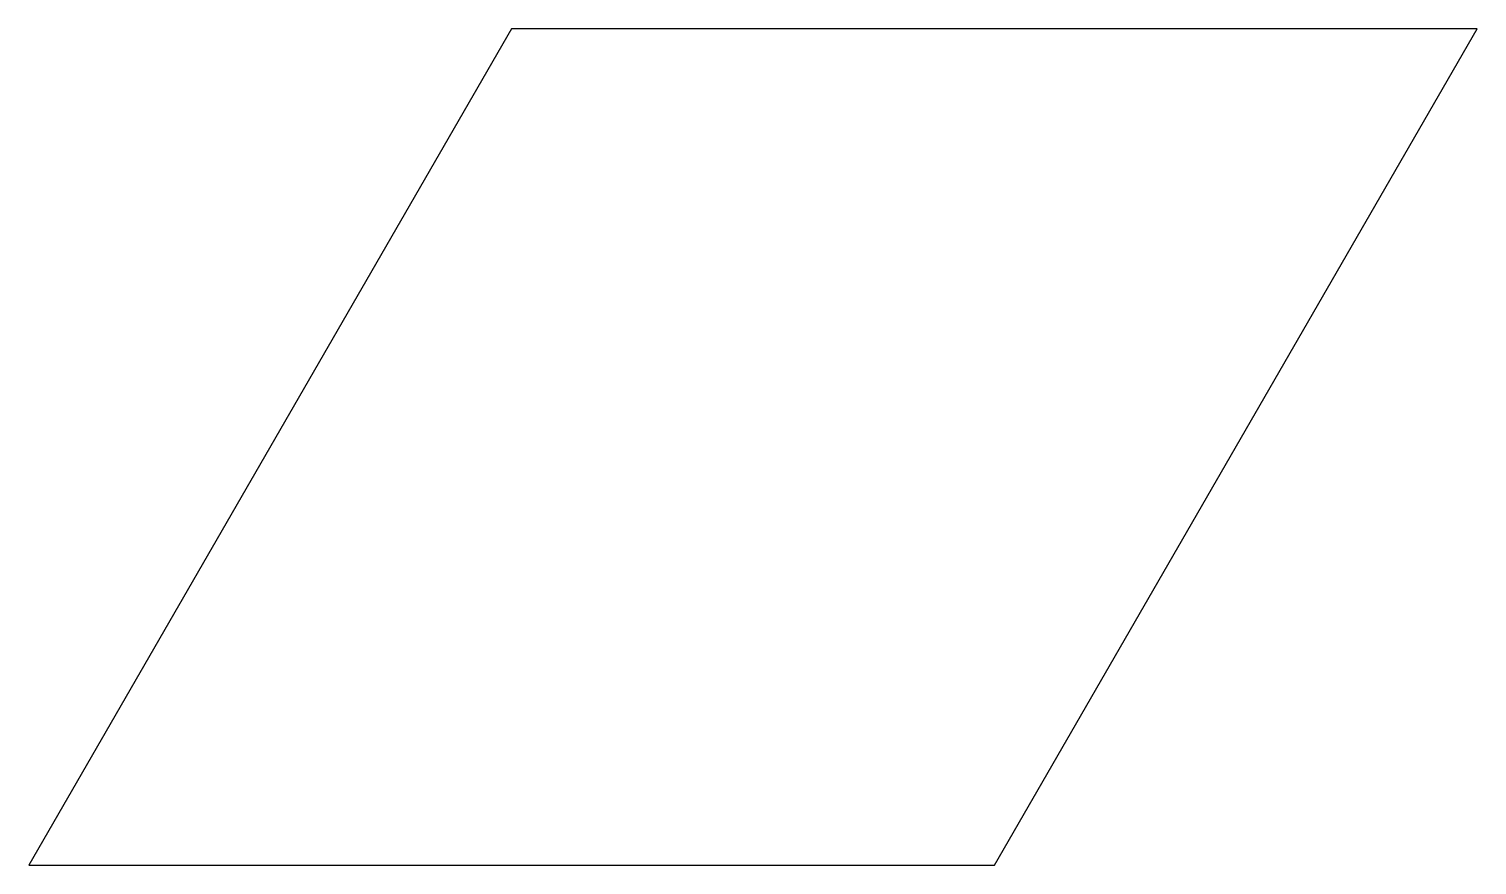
# Model space of a CAD drawing. Header units: millimetres. Extents: x 300 to 337.5, y 0 to 21.7.
import ezdxf

# ---------------------------------------------------------------- set-up
doc = ezdxf.new("R2010")
doc.units = ezdxf.units.MM
doc.layers.get('0').update_dxf_attribs({"linetype": 'CONTINUOUS'})

msp = doc.modelspace()

# ---------------------------------------------------------------- linework, layer by layer
msp.add_lwpolyline([(300, 0), (325, 0), (337.5, 21.651), (312.5, 21.651)], close=True)

doc.saveas('drawing.dxf')
